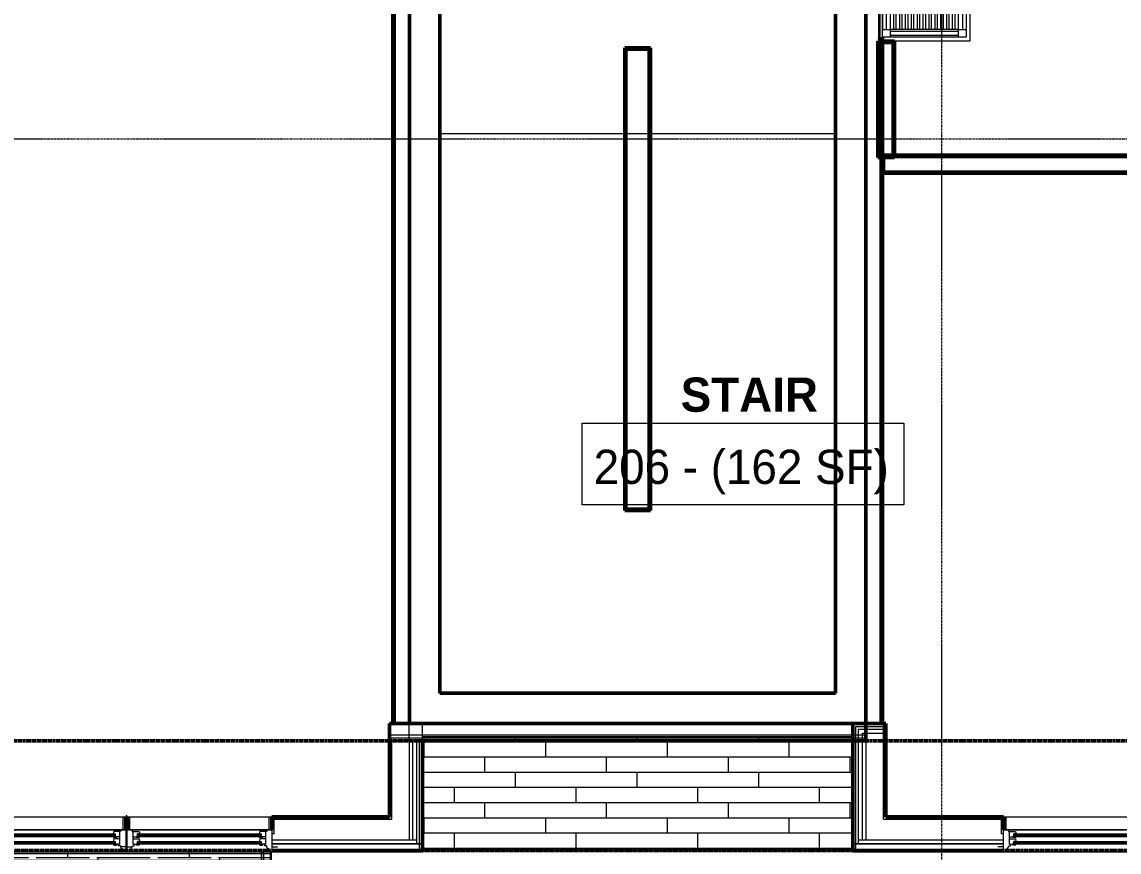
# Model space of a CAD drawing. Header units: inches. Extents: x -4235 to -464, y 9767 to 12359.
# Drawn here: x -2742.2 to -2453.8, y 9979.8 to 10198 of the extents above; entities that cross this region are included whole.
import ezdxf

# ---------------------------------------------------------------- set-up
doc = ezdxf.new("R2010")
doc.units = ezdxf.units.IN
doc.header["$MEASUREMENT"] = 0
doc.linetypes.add('Dash 1_16_', pattern=[0.125, 0.0625, -0.0625])
doc.linetypes.add('Grid Line 1_2_', pattern=[0.875, 0.5, -0.125, 0.125, -0.125])
for name, color, linetype, lineweight in [('0-1', 7, 'Continuous', 5), ('0-2', 10, 'Continuous', 9), ('A-AREA-IDEN', 2, 'Continuous', 9), ('A-CLNG-3', 13, 'Continuous', 9), ('A-CLNG-PATT-1', 253, 'Continuous', 13), ('A-FLOR-1', 254, 'Continuous', 9), ('A-FLOR-2', 10, 'Continuous', 9), ('A-FLOR-3', 192, 'Continuous', 9), ('A-FLOR-PATT-1', 9, 'Continuous', 9), ('A-GLAZ-1', 151, 'Continuous', 9), ('A-GLAZ-2', 151, 'Continuous', 20), ('A-WALL', 113, 'Continuous', 13), ('A-WALL-1', 7, 'Continuous', 50), ('A-WALL-2', 250, 'Continuous', 13), ('A-WALL-3', 10, 'Continuous', 9), ('A-WALL-4', 254, 'Continuous', 9), ('A-WALL-5', 113, 'Continuous', 9), ('A-WALL-6', 113, 'Continuous', 50), ('C-PROP-LINE-1', 91, 'Dash 1_16_', 50), ('I-WALL-1', 7, 'Continuous', 50), ('Q-CASE-1', 254, 'Continuous', 9), ('Q-CASE-2', 10, 'Continuous', 9), ('S-GRID-1', 1, 'Grid Line 1_2_', 9)]:
    doc.layers.add(name, color=color, linetype=linetype, lineweight=lineweight)
doc.styles.add('Century Gothic', font='ufonts.com_century-gothic.ttf', dxfattribs={"height": 9})
doc.styles.add('Century Gothic_B', font='GOTHICB.TTF', dxfattribs={"height": 9})

# ---------------------------------------------------------------- blocks, each defined once
blk = doc.blocks.new('Bath Vanity - Bath Vanity 72_-3150018-BACKGROUND - RCP - 2ND FLOOR')
at = {"layer": 'Q-CASE-1'}
for p, q in [((36.74, 4.12), (36.74, 1)), ((-35.26, 0), (-35.26, 1)), ((36.74, 0), (-35.26, 0))]:
    blk.add_line(p, q, dxfattribs=at)
at = {"layer": 'Q-CASE-2'}
for p, q in [((-35.26, 1), (-35.26, 24)), ((-35.26, 24), (36.74, 24)), ((36.74, 24), (36.74, 4.12)), ((-34.26, 21), (-34.26, 23)), ((-34.26, 23), (-32.26, 23)), ((-34.26, 21), (-34.26, 3)), ((-32.26, 21), (-34.26, 21)), ((-33.76, 21), (-33.76, 3)), ((-32.76, 21), (-32.76, 3)), ((-32.26, 23), (33.74, 23)), ((-32.26, 23), (-32.26, 21)), ((-32.26, 22), (33.74, 22)), ((33.74, 21), (-32.26, 21)), ((-32.26, 21), (-32.26, 3)), ((33.74, 21), (33.74, 23)), ((33.74, 23), (35.74, 23)), ((33.74, 21), (33.74, 3)), ((35.74, 21), (33.74, 21)), ((34.24, 21), (34.24, 3)), ((35.24, 21), (35.24, 3)), ((35.74, 23), (35.74, 21)), ((35.74, 21), (35.74, 3)), ((-32.26, 20), (33.74, 20)), ((33.74, 19.45), (-32.26, 19.45)), ((-32.26, 18.45), (33.74, 18.45)), ((33.74, 17.91), (-32.26, 17.91)), ((-32.26, 16.91), (33.74, 16.91)), ((33.74, 16.36), (-32.26, 16.36)), ((-32.26, 15.36), (33.74, 15.36)), ((33.74, 14.82), (-32.26, 14.82)), ((-32.26, 13.82), (33.74, 13.82)), ((33.74, 13.27), (-32.26, 13.27)), ((-32.26, 12.27), (33.74, 12.27)), ((33.74, 11.73), (-32.26, 11.73)), ((-32.26, 10.73), (33.74, 10.73)), ((33.74, 10.18), (-32.26, 10.18)), ((-32.26, 9.18), (33.74, 9.18)), ((33.74, 8.64), (-32.26, 8.64)), ((-32.26, 7.64), (33.74, 7.64)), ((33.74, 7.09), (-32.26, 7.09)), ((-32.26, 6.09), (33.74, 6.09)), ((-34.26, 1), (-34.26, 3)), ((-34.26, 3), (-32.26, 3)), ((33.74, 5.55), (-32.26, 5.55)), ((-32.26, 4.55), (33.74, 4.55)), ((33.74, 4), (-32.26, 4)), ((-32.26, 3), (33.74, 3)), ((-32.26, 3), (-32.26, 1)), ((33.74, 1), (33.74, 3)), ((33.74, 3), (35.74, 3)), ((35.74, 3), (35.74, 1)), ((-32.26, 1), (-34.26, 1)), ((-32.26, 2), (33.74, 2)), ((-32.26, 1), (33.74, 1)), ((35.74, 1), (33.74, 1)), ((36.74, 1), (36.74, 0))]:
    blk.add_line(p, q, dxfattribs=at)
blk = doc.blocks.new('CTR - 1st Phase - Unit Layouts_rvt-1-BACKGROUND - RCP - 2ND FLOOR')
at = {"layer": 'A-WALL-1'}
for p, q in [((-2517.2, 10162.38), (-2517.2, 10193)), ((-2517.2, 10193), (-2516.95, 10193)), ((-2516.95, 10193), (-2513.45, 10193)), ((-2513.45, 10193), (-2512.82, 10193)), ((-2512.82, 10193), (-2512.82, 10162.38)), ((-2516.95, 10162.38), (-2517.2, 10162.38)), ((-2513.45, 10162.38), (-2516.95, 10162.38)), ((-2515.95, 10162.38), (-2515.95, 10163)), ((-2515.95, 10163), (-2508.87, 10163)), ((-2515.95, 10158.88), (-2515.95, 10162.38)), ((-2512.82, 10162.38), (-2513.45, 10162.38)), ((-2508.87, 10163), (-2451.57, 10163)), ((-2515.95, 10158.25), (-2515.95, 10158.88)), ((-2508.87, 10158.25), (-2515.95, 10158.25)), ((-2441.12, 10158.25), (-2508.87, 10158.25))]:
    blk.add_line(p, q, dxfattribs=at)
at = {"layer": 'A-WALL-2'}
for p, q in [((-2516.95, 10193), (-2516.95, 10192.38)), ((-2516.95, 10193), (-2516.95, 10192.38)), ((-2516.95, 10192.38), (-2516.95, 10163)), ((-2516.95, 10192.38), (-2513.45, 10192.38)), ((-2513.45, 10192.38), (-2513.45, 10163)), ((-2516.95, 10163), (-2516.95, 10162.38)), ((-2516.95, 10163), (-2516.95, 10162.38)), ((-2513.45, 10163), (-2516.95, 10163)), ((-2515.32, 10158.88), (-2515.32, 10162.38)), ((-2515.32, 10162.38), (-2508.87, 10162.38)), ((-2508.87, 10162.38), (-2450.95, 10162.38)), ((-2515.32, 10158.88), (-2508.87, 10158.88)), ((-2508.87, 10158.88), (-2438.12, 10158.88))]:
    blk.add_line(p, q, dxfattribs=at)
at = {"layer": 'A-WALL-5'}
for p, q in [((-2515.95, 10194), (-2515.95, 10264)), ((-2492.95, 10265), (-2492.95, 10193)), ((-2515.95, 10193), (-2515.95, 10194)), ((-2512.82, 10193), (-2515.95, 10193)), ((-2492.95, 10193), (-2512.82, 10193))]:
    blk.add_line(p, q, dxfattribs=at)
at = {"layer": '0-2', "rotation": 269.9999999999602}
blk.add_blockref('Bath Vanity - Bath Vanity 72_-3150018-BACKGROUND - RCP - 2ND FLOOR', (-2516.95, 10229.74), dxfattribs=at)
blk = doc.blocks.new('CTR - 1st Phase - Common Walls_rvt-1-BACKGROUND - RCP - 2ND FLOOR')
at = {"layer": 'A-WALL-1'}
for p, q in [((-2644.7, 10013.59), (-2644.7, 10261.59)), ((-2640.32, 10261.59), (-2640.32, 10013.59)), ((-2520.32, 10013.63), (-2520.32, 10261.59)), ((-2515.95, 10194), (-2515.95, 10013.63)), ((-2640.32, 10013.59), (-2644.7, 10013.59)), ((-2515.95, 10013.63), (-2520.32, 10013.63))]:
    blk.add_line(p, q, dxfattribs=at)
at = {"layer": 'A-WALL-2'}
for p, q in [((-2644.07, 10261.59), (-2644.07, 10013.59)), ((-2640.57, 10261.59), (-2640.57, 10013.59)), ((-2520.07, 10013.63), (-2520.07, 10261.59)), ((-2516.57, 10013.63), (-2516.57, 10261.59))]:
    blk.add_line(p, q, dxfattribs=at)
at = {"layer": 'A-WALL-3'}
for p, q in [((-2640.32, 10261.59), (-2640.32, 10014.21)), ((-2520.32, 10014.21), (-2520.32, 10261.59)), ((-2640.42, 10013.59), (-2640.32, 10013.59)), ((-2640.32, 10014.21), (-2640.32, 10013.59)), ((-2520.32, 10013.63), (-2520.32, 10014.21))]:
    blk.add_line(p, q, dxfattribs=at)
at = {"layer": 'A-WALL-4'}
blk.add_line((-2520.32, 10013.63), (-2520.22, 10013.63), dxfattribs=at)
blk = doc.blocks.new('CTR - 1st Phase -Stairs _ Elevators_rvt-1-BACKGROUND - RCP - 2ND FLOOR')
at = {"layer": 'A-FLOR-1'}
for p, q in [((-2632.32, 10168.59), (-2632.32, 10253.59)), ((-2528.32, 10253.59), (-2528.32, 10168.59)), ((-2576.95, 10168.59), (-2583.7, 10168.59))]:
    blk.add_line(p, q, dxfattribs=at)
at = {"layer": 'A-FLOR-2'}
for p, q in [((-2583.7, 10168.59), (-2632.32, 10168.59)), ((-2528.32, 10168.59), (-2576.95, 10168.59))]:
    blk.add_line(p, q, dxfattribs=at)
at = {"layer": 'A-WALL-1'}
for p, q in [((-2640.32, 10021.59), (-2640.32, 10253.59)), ((-2632.32, 10253.59), (-2632.32, 10021.59)), ((-2528.32, 10021.59), (-2528.32, 10253.59)), ((-2520.32, 10253.59), (-2520.32, 10021.59)), ((-2640.32, 10013.59), (-2640.32, 10021.59)), ((-2632.32, 10021.59), (-2528.32, 10021.59)), ((-2520.32, 10021.59), (-2520.32, 10013.59)), ((-2520.32, 10013.59), (-2640.32, 10013.59))]:
    blk.add_line(p, q, dxfattribs=at)
at = {"layer": 'A-WALL-2'}
for p, q in [((-2583.07, 10190.59), (-2577.57, 10190.59)), ((-2583.07, 10070.21), (-2583.07, 10190.59)), ((-2577.57, 10070.21), (-2577.57, 10190.59)), ((-2577.57, 10070.21), (-2583.07, 10070.21))]:
    blk.add_line(p, q, dxfattribs=at)
at = {"layer": 'I-WALL-1'}
for p, q in [((-2583.7, 10069.59), (-2583.7, 10191.21)), ((-2583.7, 10191.21), (-2583.07, 10191.21)), ((-2583.07, 10191.21), (-2577.57, 10191.21)), ((-2577.57, 10191.21), (-2576.95, 10191.21)), ((-2576.95, 10191.21), (-2576.95, 10069.59)), ((-2583.07, 10069.59), (-2583.7, 10069.59)), ((-2577.57, 10069.59), (-2583.07, 10069.59)), ((-2576.95, 10069.59), (-2577.57, 10069.59))]:
    blk.add_line(p, q, dxfattribs=at)
blk = doc.blocks.new('Basic Wall _ EXT - FIBER CEMENT - LARGE - ___-2505169-BACKGROUND - RCP - 2ND FLOOR')
at = {"layer": 'A-WALL-5'}
for p, q in [((-2714.91, 9981.94), (-2714.54, 9981.94)), ((-2714.54, 9981.94), (-2714.91, 9981.94)), ((-2714.54, 9981.91), (-2714.9, 9981.91)), ((-2714.54, 9981.91), (-2714.9, 9981.91)), ((-2676.51, 9981.94), (-2637.67, 9981.94)), ((-2637.67, 9981.94), (-2676.51, 9981.94)), ((-2637.67, 9981.91), (-2676.51, 9981.91)), ((-2637.67, 9981.91), (-2676.51, 9981.91)), ((-2637.67, 9981.94), (-2636.92, 9981.94)), ((-2636.92, 9981.94), (-2637.67, 9981.94)), ((-2636.92, 9981.91), (-2637.66, 9981.91)), ((-2636.92, 9981.91), (-2637.66, 9981.91)), ((-2636.92, 9980.19), (-2636.92, 9981.94)), ((-2636.92, 9981.91), (-2636.92, 9980.19)), ((-2523.72, 9981.94), (-2523.72, 9980.19)), ((-2523.72, 9981.94), (-2522.97, 9981.94)), ((-2522.97, 9981.94), (-2523.72, 9981.94)), ((-2523.72, 9980.19), (-2523.72, 9981.91)), ((-2522.99, 9981.91), (-2523.72, 9981.91)), ((-2522.99, 9981.91), (-2523.72, 9981.91)), ((-2522.97, 9981.94), (-2484.14, 9981.94)), ((-2484.14, 9981.94), (-2522.97, 9981.94)), ((-2484.14, 9981.91), (-2522.97, 9981.91)), ((-2484.14, 9981.91), (-2522.97, 9981.91)), ((-2714.54, 9979.9), (-2714.91, 9979.9)), ((-2714.54, 9979.9), (-2714.91, 9979.9)), ((-2714.91, 9979.87), (-2714.54, 9979.87)), ((-2714.54, 9979.87), (-2714.91, 9979.87)), ((-2636.92, 9979.9), (-2676.51, 9979.9)), ((-2636.92, 9979.9), (-2676.51, 9979.9)), ((-2676.51, 9979.87), (-2636.92, 9979.87)), ((-2636.92, 9979.87), (-2676.51, 9979.87)), ((-2636.92, 9979.9), (-2636.92, 9980.19)), ((-2636.92, 9980.19), (-2636.92, 9979.9)), ((-2636.92, 9979.87), (-2636.92, 9979.9)), ((-2523.72, 9980.19), (-2523.72, 9979.9)), ((-2523.72, 9979.9), (-2523.72, 9980.19)), ((-2523.72, 9979.9), (-2523.72, 9979.87)), ((-2484.14, 9979.9), (-2523.72, 9979.9)), ((-2484.14, 9979.9), (-2523.72, 9979.9)), ((-2523.72, 9979.87), (-2484.14, 9979.87)), ((-2484.14, 9979.87), (-2523.72, 9979.87))]:
    blk.add_line(p, q, dxfattribs=at)
blk = doc.blocks.new('Window-Double_Hung-Andersen-400_Series-Tilt_Wash - DOUBLE HUNG - REVERSE COTTAGE - 2ND FLOOR-2888952-BACKGROUND - RCP - 2ND FLOOR')
at = {"layer": 'A-GLAZ-1'}
for p, q in [((-19.01, 3.94), (-19.01, 2.44)), ((-18.95, 3.94), (-19.01, 3.94)), ((-18.95, 4.44), (18.95, 4.44)), ((-18.95, 1.06), (-18.95, 4.44)), ((-18.32, 1.06), (-18.32, 4.44)), ((18.32, 1.06), (18.32, 4.44)), ((18.95, 4.44), (18.95, 1.06)), ((19.01, 3.94), (18.95, 3.94)), ((19.01, 2.44), (19.01, 3.94)), ((-18.95, 2.44), (-19.01, 2.44)), ((18.95, 1.06), (-18.95, 1.06)), ((19.01, 2.44), (18.95, 2.44)), ((-16.29, -0.19), (-15.7, -0.19)), ((-16.29, -0.56), (-15.7, -0.56)), ((-16.29, -2.13), (-15.7, -2.13)), ((-16.29, -2.5), (-15.7, -2.5)), ((-15.82, -0.56), (-15.82, -0.19)), ((-15.82, -2.5), (-15.82, -2.13)), ((-15.7, -0.06), (15.7, -0.06)), ((-15.7, -0.19), (15.7, -0.19)), ((-15.7, -0.56), (15.7, -0.56)), ((-15.7, -0.69), (15.7, -0.69)), ((-15.7, -2), (15.7, -2)), ((-15.7, -2.13), (15.7, -2.13)), ((-15.7, -2.5), (15.7, -2.5)), ((-15.7, -2.63), (15.7, -2.63)), ((16.29, -0.19), (15.7, -0.19)), ((16.29, -0.56), (15.7, -0.56)), ((16.29, -2.13), (15.7, -2.13)), ((16.29, -2.5), (15.7, -2.5)), ((15.82, -0.56), (15.82, -0.19)), ((15.82, -2.5), (15.82, -2.13))]:
    blk.add_line(p, q, dxfattribs=at)
at = {"layer": 'A-GLAZ-2'}
for p, q in [((-19.01, 1.06), (19.01, 1.06)), ((-19.01, -4.81), (-19.01, 1.06)), ((-17.67, 0.78), (-18, 1.06)), ((-17.67, 0.78), (-17.67, 0.56)), ((-17.67, 0.56), (-15.86, 0.56)), ((-17.42, -2.75), (-17.42, 0.56)), ((-15.86, 0.56), (-15.7, -0.06)), ((15.86, 0.56), (15.7, -0.06)), ((17.67, 0.56), (15.86, 0.56)), ((17.42, -2.75), (17.42, 0.56)), ((17.67, 0.78), (18, 1.06)), ((17.67, 0.78), (17.67, 0.56)), ((19.01, 1.06), (19.01, -4.81)), ((-17.42, -0.81), (-16.57, -0.81)), ((-17.42, -1.37), (-15.86, -1.37)), ((-17.42, -2.75), (-16.57, -2.75)), ((-17.14, -3.19), (-17.14, -2.75)), ((-16.57, -0.69), (-16.57, -1.03)), ((-15.7, -0.69), (-16.57, -0.69)), ((-15.86, -1.03), (-16.57, -1.03)), ((-16.57, -2.63), (-16.57, -2.97)), ((-15.7, -2.63), (-16.57, -2.63)), ((-16.29, -0.69), (-16.29, -0.06)), ((-15.7, -0.06), (-16.29, -0.06)), ((-16.29, -2.63), (-16.29, -2)), ((-15.7, -2), (-16.29, -2)), ((-15.86, -1.03), (-15.7, -0.69)), ((-15.86, -1.37), (-15.7, -2)), ((-15.86, -2.97), (-15.7, -2.63)), ((15.7, -0.06), (16.29, -0.06)), ((15.86, -1.03), (15.7, -0.69)), ((15.7, -0.69), (16.57, -0.69)), ((15.86, -1.37), (15.7, -2)), ((15.7, -2), (16.29, -2)), ((15.86, -2.97), (15.7, -2.63)), ((15.7, -2.63), (16.57, -2.63)), ((15.86, -1.03), (16.57, -1.03)), ((17.42, -1.37), (15.86, -1.37)), ((16.29, -0.69), (16.29, -0.06)), ((16.29, -2.63), (16.29, -2)), ((16.57, -0.69), (16.57, -1.03)), ((17.42, -0.81), (16.57, -0.81)), ((16.57, -2.63), (16.57, -2.97)), ((17.42, -2.75), (16.57, -2.75)), ((17.14, -3.19), (17.14, -2.75)), ((-19.01, -3.44), (-20.51, -3.44)), ((19.01, -4.81), (-19.01, -4.81)), ((-18.2, -4), (-17.92, -4)), ((-18.2, -4.81), (-18.2, -4)), ((-17.92, -4), (-17.61, -3.19)), ((-17.61, -3.19), (-17.14, -3.19)), ((-15.86, -2.97), (-16.57, -2.97)), ((15.86, -2.97), (16.57, -2.97)), ((17.61, -3.19), (17.14, -3.19)), ((17.92, -4), (17.61, -3.19)), ((18.2, -4), (17.92, -4)), ((18.2, -4.81), (18.2, -4)), ((19.01, -3.44), (20.51, -3.44))]:
    blk.add_line(p, q, dxfattribs=at)
blk = doc.blocks.new('Walls 146 - Walls 3-2573589-BACKGROUND - RCP - 2ND FLOOR')
at = {"layer": 'A-WALL-5'}
for p, q in [((-2790.01, 9979.83), (-2790.01, 9977.3)), ((-2790.01, 9979.34), (-2790.01, 9979.83)), ((-2790.01, 9979.83), (-2752.94, 9979.83)), ((-2790.01, 9979.83), (-2790.01, 9977.3)), ((-2790.01, 9914.94), (-2790.01, 9979.83)), ((-2790.01, 9979.34), (-2790.01, 9979.83)), ((-2790.01, 9979.83), (-2787.48, 9979.83)), ((-2789.93, 9979.83), (-2790.01, 9979.83)), ((-2790.01, 9979.83), (-2790, 9979.83)), ((-2790.01, 9977.57), (-2790.01, 9979.34)), ((-2790.01, 9979.34), (-2790.01, 9977.57)), ((-2790.01, 9977.38), (-2790.01, 9979.34)), ((-2790.01, 9977.38), (-2790.01, 9979.34)), ((-2790.01, 9977.3), (-2790.01, 9977.57)), ((-2790.01, 9977.57), (-2790.01, 9977.3)), ((-2787.48, 9977.57), (-2790.01, 9977.57)), ((-2789.74, 9977.57), (-2790.01, 9977.57)), ((-2790, 9979.83), (-2789.97, 9979.83)), ((-2787.48, 9979.34), (-2789.99, 9979.34)), ((-2787.48, 9979.34), (-2789.99, 9979.34)), ((-2789.97, 9979.83), (-2789.93, 9979.83)), ((-2787.97, 9979.83), (-2789.93, 9979.83)), ((-2789.87, 9979.83), (-2789.93, 9979.83)), ((-2789.93, 9979.83), (-2789.87, 9979.83)), ((-2787.97, 9979.83), (-2789.93, 9979.83)), ((-2789.81, 9979.83), (-2789.87, 9979.83)), ((-2789.87, 9979.83), (-2789.81, 9979.83)), ((-2789.74, 9979.83), (-2789.81, 9979.83)), ((-2789.81, 9979.83), (-2789.74, 9979.83)), ((-2789.74, 9977.3), (-2789.74, 9979.83)), ((-2789.74, 9979.34), (-2789.74, 9979.83)), ((-2787.97, 9979.83), (-2789.74, 9979.83)), ((-2789.74, 9979.83), (-2787.97, 9979.83)), ((-2789.74, 9977.57), (-2789.74, 9979.34)), ((-2787.97, 9977.57), (-2789.74, 9977.57)), ((-2789.74, 9977.3), (-2789.74, 9977.57)), ((-2787.48, 9979.83), (-2787.97, 9979.83)), ((-2787.97, 9977.3), (-2787.97, 9979.83)), ((-2787.97, 9977.3), (-2787.97, 9979.83)), ((-2787.48, 9979.83), (-2787.97, 9979.83)), ((-2787.48, 9977.57), (-2787.97, 9977.57)), ((-2752.94, 9979.83), (-2787.48, 9979.83)), ((-2787.48, 9979.83), (-2787.48, 9917.47)), ((-2787.48, 9979.34), (-2787.48, 9979.83)), ((-2679.22, 9979.34), (-2787.48, 9979.34)), ((-2679.22, 9979.34), (-2787.48, 9979.34)), ((-2787.48, 9977.5), (-2787.48, 9979.34)), ((-2679.22, 9977.57), (-2787.48, 9977.57)), ((-2772.48, 9977.57), (-2787.48, 9977.57)), ((-2787.48, 9977.43), (-2787.48, 9977.5)), ((-2787.48, 9977.38), (-2787.48, 9977.43)), ((-2756.48, 9977.57), (-2770.48, 9977.57)), ((-2740.48, 9977.57), (-2754.48, 9977.57)), ((-2724.48, 9977.57), (-2738.48, 9977.57)), ((-2708.48, 9977.57), (-2722.48, 9977.57)), ((-2714.54, 9979.83), (-2714.91, 9979.83)), ((-2714.91, 9979.83), (-2714.54, 9979.83)), ((-2692.48, 9977.57), (-2706.48, 9977.57)), ((-2679.22, 9977.57), (-2690.48, 9977.57)), ((-2679.22, 9979.34), (-2679.22, 9979.81)), ((-2679.22, 9979.81), (-2679.22, 9917.47)), ((-2676.71, 9979.34), (-2679.22, 9979.34)), ((-2676.71, 9979.34), (-2679.22, 9979.34)), ((-2679.22, 9977.57), (-2679.22, 9979.34)), ((-2676.69, 9977.57), (-2679.22, 9977.57)), ((-2678.73, 9977.57), (-2679.22, 9977.57)), ((-2679.22, 9977.5), (-2679.22, 9977.57)), ((-2679.22, 9977.43), (-2679.22, 9977.5)), ((-2679.22, 9977.38), (-2679.22, 9977.43)), ((-2678.73, 9979.81), (-2678.73, 9977.3)), ((-2678.73, 9979.81), (-2678.73, 9977.3)), ((-2676.96, 9977.57), (-2678.73, 9977.57)), ((-2676.96, 9979.81), (-2676.96, 9977.3)), ((-2676.96, 9979.81), (-2676.96, 9979.34)), ((-2676.96, 9979.34), (-2676.96, 9977.57)), ((-2676.69, 9977.57), (-2676.96, 9977.57)), ((-2676.96, 9977.57), (-2676.96, 9977.3)), ((-2676.69, 9979.81), (-2676.69, 9979.34)), ((-2676.69, 9977.3), (-2676.69, 9979.81)), ((-2676.69, 9977.3), (-2676.69, 9979.81)), ((-2676.69, 9914.94), (-2676.69, 9979.81)), ((-2676.69, 9979.81), (-2676.69, 9979.34)), ((-2676.69, 9979.34), (-2676.69, 9977.38)), ((-2676.69, 9977.57), (-2676.69, 9979.34)), ((-2676.69, 9979.34), (-2676.69, 9977.57)), ((-2676.69, 9979.34), (-2676.69, 9977.38)), ((-2676.69, 9977.3), (-2676.69, 9977.57)), ((-2676.69, 9977.57), (-2676.69, 9977.3)), ((-2790.01, 9977.3), (-2787.48, 9977.3)), ((-2676.69, 9977.3), (-2790.01, 9977.3)), ((-2790.01, 9977.3), (-2790.01, 9914.94)), ((-2790.01, 9914.94), (-2790.01, 9977.3)), ((-2789.81, 9977.3), (-2789.87, 9977.3)), ((-2787.97, 9977.3), (-2789.81, 9977.3)), ((-2789.74, 9915.21), (-2789.74, 9977.3)), ((-2789.74, 9915.21), (-2789.74, 9977.3)), ((-2787.48, 9977.3), (-2787.97, 9977.3)), ((-2787.97, 9916.98), (-2787.97, 9977.3)), ((-2787.97, 9916.98), (-2787.97, 9977.3)), ((-2787.48, 9977.3), (-2679.22, 9977.3)), ((-2772.48, 9977.3), (-2787.48, 9977.3)), ((-2787.48, 9917.47), (-2787.48, 9977.3)), ((-2756.48, 9977.3), (-2770.48, 9977.3)), ((-2740.48, 9977.3), (-2754.48, 9977.3)), ((-2724.48, 9977.3), (-2738.48, 9977.3)), ((-2708.48, 9977.3), (-2722.48, 9977.3)), ((-2692.48, 9977.3), (-2706.48, 9977.3)), ((-2679.22, 9977.3), (-2690.48, 9977.3)), ((-2679.22, 9977.3), (-2676.69, 9977.3)), ((-2678.73, 9977.3), (-2679.22, 9977.3)), ((-2679.22, 9917.47), (-2679.22, 9977.3)), ((-2676.89, 9977.3), (-2678.73, 9977.3)), ((-2678.73, 9977.3), (-2678.73, 9916.98)), ((-2678.73, 9977.3), (-2678.73, 9916.98)), ((-2676.96, 9977.3), (-2676.96, 9915.21)), ((-2676.96, 9977.3), (-2676.96, 9915.21)), ((-2676.83, 9977.3), (-2676.89, 9977.3)), ((-2676.69, 9914.94), (-2676.69, 9977.3)), ((-2676.69, 9977.3), (-2676.69, 9914.94)), ((-2787.97, 9916.98), (-2789.74, 9915.21)), ((-2789.74, 9915.21), (-2787.97, 9916.98)), ((-2678.73, 9916.98), (-2787.97, 9916.98)), ((-2678.73, 9916.98), (-2787.97, 9916.98)), ((-2787.48, 9917.47), (-2785.47, 9917.47)), ((-2679.22, 9917.47), (-2787.48, 9917.47)), ((-2785.46, 9917.47), (-2784.72, 9917.47)), ((-2784.72, 9917.47), (-2772.48, 9917.47)), ((-2772.48, 9917.47), (-2772.29, 9917.47)), ((-2772.29, 9917.47), (-2770.67, 9917.47)), ((-2770.67, 9917.47), (-2770.48, 9917.47)), ((-2770.48, 9917.47), (-2756.48, 9917.47)), ((-2756.48, 9917.47), (-2756.29, 9917.47)), ((-2756.29, 9917.47), (-2754.67, 9917.47)), ((-2754.67, 9917.47), (-2754.48, 9917.47)), ((-2754.48, 9917.47), (-2740.48, 9917.47)), ((-2740.48, 9917.47), (-2740.29, 9917.47)), ((-2740.29, 9917.47), (-2738.67, 9917.47)), ((-2738.67, 9917.47), (-2738.48, 9917.47)), ((-2738.48, 9917.47), (-2724.48, 9917.47)), ((-2724.48, 9917.47), (-2724.29, 9917.47)), ((-2724.29, 9917.47), (-2722.67, 9917.47)), ((-2722.67, 9917.47), (-2722.48, 9917.47)), ((-2722.48, 9917.47), (-2708.48, 9917.47)), ((-2708.48, 9917.47), (-2708.29, 9917.47)), ((-2708.29, 9917.47), (-2706.67, 9917.47)), ((-2706.67, 9917.47), (-2706.48, 9917.47)), ((-2706.48, 9917.47), (-2692.48, 9917.47)), ((-2692.48, 9917.47), (-2692.29, 9917.47)), ((-2692.29, 9917.47), (-2690.67, 9917.47)), ((-2690.67, 9917.47), (-2690.48, 9917.47)), ((-2690.48, 9917.47), (-2681.97, 9917.47)), ((-2681.97, 9917.47), (-2681.23, 9917.47)), ((-2681.22, 9917.47), (-2679.22, 9917.47)), ((-2676.96, 9915.21), (-2678.73, 9916.98)), ((-2678.73, 9916.98), (-2676.96, 9915.21)), ((-2790.01, 9914.94), (-2676.69, 9914.94)), ((-2790.01, 9914.94), (-2676.69, 9914.94)), ((-2676.69, 9914.94), (-2790.01, 9914.94)), ((-2676.96, 9915.21), (-2789.74, 9915.21)), ((-2676.96, 9915.21), (-2789.74, 9915.21))]:
    blk.add_line(p, q, dxfattribs=at)
for points, knots in [([(-2789.74, 9915.21), (-2789.76, 9915.19), (-2789.8, 9915.15), (-2789.84, 9915.11), (-2789.87, 9915.08), (-2789.89, 9915.06), (-2789.91, 9915.04), (-2789.93, 9915.02), (-2789.94, 9915.01), (-2789.96, 9914.99), (-2789.98, 9914.98), (-2789.99, 9914.96), (-2790.01, 9914.94), (-2790.01, 9914.94), (-2790.01, 9914.94)], [-1, -1, -1, -1, -0.833333, -0.75, -0.666667, -0.625, -0.583333, -0.5, -0.458333, -0.416667, -0.333333, -0.25, -0.166667, 0, 0, 0, 0]), ([(-2790.01, 9914.94), (-2790.01, 9914.94), (-2790.01, 9914.94), (-2789.99, 9914.96), (-2789.98, 9914.98), (-2789.96, 9914.99), (-2789.94, 9915.01), (-2789.93, 9915.02), (-2789.91, 9915.04), (-2789.89, 9915.06), (-2789.87, 9915.08), (-2789.84, 9915.11), (-2789.8, 9915.15), (-2789.76, 9915.19), (-2789.74, 9915.21)], [-1, -1, -1, -1, -0.833333, -0.75, -0.666667, -0.583333, -0.541667, -0.5, -0.416667, -0.375, -0.333333, -0.25, -0.166667, 0, 0, 0, 0]), ([(-2676.69, 9914.94), (-2676.69, 9914.94), (-2676.69, 9914.94), (-2676.71, 9914.96), (-2676.72, 9914.98), (-2676.74, 9914.99), (-2676.75, 9915.01), (-2676.77, 9915.02), (-2676.79, 9915.05), (-2676.82, 9915.07), (-2676.84, 9915.09), (-2676.86, 9915.11), (-2676.9, 9915.15), (-2676.93, 9915.19), (-2676.96, 9915.21)], [0, 0, 0, 0, 0.166667, 0.25, 0.333333, 0.416667, 0.458333, 0.5, 0.583333, 0.666667, 0.708333, 0.75, 0.833333, 1, 1, 1, 1]), ([(-2676.96, 9915.21), (-2676.93, 9915.19), (-2676.9, 9915.15), (-2676.85, 9915.11), (-2676.83, 9915.08), (-2676.81, 9915.06), (-2676.79, 9915.04), (-2676.77, 9915.02), (-2676.75, 9915.01), (-2676.74, 9914.99), (-2676.72, 9914.98), (-2676.71, 9914.96), (-2676.69, 9914.94), (-2676.69, 9914.94), (-2676.69, 9914.94)], [0, 0, 0, 0, 0.166667, 0.25, 0.333333, 0.375, 0.416667, 0.5, 0.541667, 0.583333, 0.666667, 0.75, 0.833333, 1, 1, 1, 1])]:
    blk.add_open_spline(points, degree=3, knots=knots, dxfattribs=at)
blk = doc.blocks.new('Family - ___-2835860-BACKGROUND - RCP - 2ND FLOOR')
at = {"layer": 'C-PROP-LINE-1'}
for p, q in [((-2636.92, 10009.09), (-2636.92, 9980.19)), ((-2523.72, 10009.09), (-2636.92, 10009.09)), ((-2523.72, 9980.19), (-2523.72, 10009.09)), ((-2636.92, 9980.19), (-3860.72, 9980.19)), ((-2067.92, 9980.19), (-2523.72, 9980.19))]:
    blk.add_line(p, q, dxfattribs=at)
blk = doc.blocks.new('Family - ___-2835903-BACKGROUND - RCP - 2ND FLOOR')
at = {"layer": 'C-PROP-LINE-1'}
blk.add_line((-2096.82, 10009.09), (-3831.82, 10009.09), dxfattribs=at)
blk = doc.blocks.new('Family - ___-2835932-BACKGROUND - RCP - 2ND FLOOR')
at = {"layer": 'C-PROP-LINE-1'}
blk.add_line((-2067.92, 9980.19), (-3860.72, 9980.19), dxfattribs=at)

msp = doc.modelspace()

# ---------------------------------------------------------------- hatches: boundary and pattern name
at = {"layer": 'A-CLNG-PATT-1'}
h = msp.add_hatch(dxfattribs=at)
h.set_pattern_fill('FP_8', color=256, style=0, pattern_type=2)
h.set_pattern_definition([(0, (18195.43, 165720.841), (0, -4), []), (270, (18195.43, 165720.841), (-8, -8), [4, -28]), (270, (18211.43, 165716.841), (-8, -8), [4, -28])])
h.paths.add_polyline_path([(-2523.72, 9980.44), (-2523.72, 10010.19), (-2636.92, 10010.19), (-2636.92, 9980.44), (-2575.3, 9980.44)], flags=0)
at = {"layer": 'A-FLOR-PATT-1'}
h = msp.add_hatch(dxfattribs=at)
h.set_pattern_fill('FP_17', color=256, style=0, pattern_type=2)
h.set_pattern_definition([(0, (-2682.253, 9858.389), (0, -4), []), (270, (-2682.253, 9858.389), (-8, -8), [4, -28]), (270, (-2666.253, 9854.389), (-8, -8), [4, -28])])
h.paths.add_polyline_path([(-2729.47, 9914.94), (-2676.69, 9914.98), (-2676.72, 9979.81), (-2790.01, 9979.83), (-2789.97, 9914.94), (-2743.48, 9914.94)], flags=0)
h.paths.add_polyline_path([(-2789.74, 9915.14), (-2789.74, 9915.14), (-2787.97, 9915.14)], flags=0)
h.paths.add_polyline_path([(-2772.37, 9917.47), (-2772.48, 9917.47), (-2772.48, 9979.27), (-2770.48, 9979.27), (-2770.48, 9917.47), (-2772.29, 9917.47)], flags=0)
h.paths.add_polyline_path([(-2706.86, 9917.47), (-2708.48, 9917.47), (-2708.48, 9979.27), (-2706.48, 9979.27), (-2706.48, 9917.47), (-2706.72, 9917.47)], flags=0)
h.paths.add_polyline_path([(-2756.37, 9917.47), (-2756.48, 9917.47), (-2756.48, 9979.27), (-2754.48, 9979.27), (-2754.48, 9917.47), (-2756.29, 9917.47)], flags=0)
h.paths.add_polyline_path([(-2740.37, 9917.47), (-2740.48, 9917.47), (-2740.48, 9979.27), (-2738.48, 9979.27), (-2738.48, 9917.47), (-2740.29, 9917.47)], flags=0)
h.paths.add_polyline_path([(-2724.37, 9917.47), (-2724.48, 9917.47), (-2724.48, 9979.27), (-2722.48, 9979.27), (-2722.48, 9917.47), (-2724.29, 9917.47)], flags=0)
h.paths.add_polyline_path([(-2690.86, 9917.47), (-2692.48, 9917.47), (-2692.48, 9979.27), (-2690.48, 9979.27), (-2690.48, 9917.47), (-2690.72, 9917.47)], flags=0)

# ---------------------------------------------------------------- linework, layer by layer
at = {"layer": 'A-AREA-IDEN', "flags": 128}
msp.add_lwpolyline([(-2594.88, 10092.58), (-2510.38, 10092.58), (-2510.38, 10071.09), (-2594.88, 10071.09)], close=True, dxfattribs=at)
at = {"layer": 'A-CLNG-3'}
for p, q in [((-2636.92, 10009.09), (-2636.92, 10010.19)), ((-2636.92, 10010.19), (-2523.72, 10010.19))]:
    msp.add_line(p, q, dxfattribs=at)
at = {"layer": 'A-FLOR-3'}
for p, q in [((-2640.32, 10261.59), (-2640.32, 10014.21)), ((-2520.32, 10014.21), (-2520.32, 10261.59)), ((-2640.32, 10014.21), (-2640.42, 10014.21)), ((-2640.42, 10014.21), (-2640.42, 10013.59)), ((-2520.22, 10014.21), (-2520.32, 10014.21)), ((-2520.22, 10013.63), (-2520.22, 10014.21)), ((-2520.22, 9982.94), (-2520.22, 10013.59)), ((-2640.42, 10009.35), (-2640.42, 9982.94)), ((-2714.91, 9979.83), (-2714.54, 9979.83)), ((-2676.69, 9979.81), (-2676.69, 9977.38))]:
    msp.add_line(p, q, dxfattribs=at)
at = {"layer": 'A-WALL'}
for p, q in [((-2522.97, 10012.84), (-2515.72, 10012.84)), ((-2522.97, 9980.44), (-2522.97, 10012.84)), ((-2522.22, 10012.09), (-2515.72, 10012.09)), ((-2522.22, 9981.94), (-2522.22, 10012.09)), ((-2515.72, 9988.44), (-2515.72, 10013.59)), ((-2645.55, 10010.59), (-2520.32, 10010.59)), ((-2645.55, 10009.84), (-2520.32, 10009.84)), ((-2521.22, 10011.09), (-2515.72, 10011.09)), ((-2521.22, 9982.94), (-2521.22, 10011.09)), ((-2645.55, 10009.09), (-2637.67, 10009.09)), ((-2644.92, 9988.44), (-2644.92, 10009.09)), ((-2639.42, 9982.94), (-2639.42, 10009.09)), ((-2638.42, 9981.94), (-2638.42, 10009.09)), ((-2637.67, 9980.44), (-2637.67, 10009.09)), ((-2644.92, 9989.06), (-2645.55, 9989.06)), ((-2515.1, 9989.06), (-2515.72, 9989.06)), ((-2675.89, 9984.63), (-2675.89, 9988.44)), ((-2675.89, 9988.44), (-2644.92, 9988.44)), ((-2515.72, 9988.44), (-2484.76, 9988.44)), ((-2484.76, 9988.44), (-2484.76, 9984.63)), ((-2714.54, 9984.63), (-2714.91, 9984.63)), ((-2675.89, 9984.63), (-2676.51, 9984.63)), ((-2484.14, 9984.63), (-2484.76, 9984.63)), ((-2714.54, 9982.94), (-2714.91, 9982.94)), ((-2714.54, 9981.94), (-2714.91, 9981.94)), ((-2714.54, 9980.44), (-2714.91, 9980.44)), ((-2638.42, 9982.94), (-2676.51, 9982.94)), ((-2676.51, 9981.94), (-2637.67, 9981.94)), ((-2676.51, 9980.44), (-2636.92, 9980.44)), ((-2523.72, 9980.44), (-2484.14, 9980.44)), ((-2522.97, 9981.94), (-2484.14, 9981.94)), ((-2484.14, 9982.94), (-2522.22, 9982.94))]:
    msp.add_line(p, q, dxfattribs=at)
at = {"layer": 'A-WALL-5'}
for p, q in [((-2640.42, 10013.59), (-2645.55, 10013.59)), ((-2640.42, 10009.39), (-2640.42, 10013.59)), ((-2636.92, 10013.59), (-2523.72, 10013.59)), ((-2636.92, 10010.19), (-2636.92, 10013.59)), ((-2636.92, 10010.59), (-2523.72, 10010.59)), ((-2714.97, 9989.06), (-2714.47, 9989.06)), ((-2676.51, 9989.06), (-2676.57, 9989.06)), ((-2484.14, 9989.06), (-2484.07, 9989.06)), ((-2636.92, 9980.44), (-2523.72, 9980.44)), ((-2636.92, 9980.19), (-2523.72, 9980.19))]:
    msp.add_line(p, q, dxfattribs=at)
at = {"layer": 'A-WALL-6'}
for p, q in [((-2645.55, 9989.06), (-2645.55, 10013.59)), ((-2645.55, 10013.59), (-2520.32, 10013.59)), ((-2523.72, 9980.19), (-2523.72, 10013.59)), ((-2523.72, 10013.59), (-2515.1, 10013.59)), ((-2520.32, 10013.59), (-2520.32, 10009.09)), ((-2515.1, 10013.59), (-2515.1, 9989.06)), ((-2636.92, 10009.09), (-2636.92, 9980.19)), ((-2520.32, 10009.09), (-2636.92, 10009.09)), ((-2714.91, 9985.69), (-2714.91, 9989.06)), ((-2714.91, 9989.06), (-2714.54, 9989.06)), ((-2714.54, 9989.06), (-2714.54, 9985.69)), ((-2676.51, 9985.69), (-2676.51, 9989.06)), ((-2676.51, 9989.06), (-2645.55, 9989.06)), ((-2515.1, 9989.06), (-2484.14, 9989.06)), ((-2484.14, 9989.06), (-2484.14, 9985.69)), ((-2714.54, 9980.19), (-2714.91, 9980.19)), ((-2636.92, 9980.19), (-2676.51, 9980.19)), ((-2484.14, 9980.19), (-2523.72, 9980.19))]:
    msp.add_line(p, q, dxfattribs=at)
at = {"layer": 'S-GRID-1'}
for p, q in [((-2500.32, 9836.18), (-2500.32, 12309.48)), ((-464.45, 10167.19), (-4185.7, 10167.19))]:
    msp.add_line(p, q, dxfattribs=at)

# ---------------------------------------------------------------- block references
at = {"layer": '0-1'}
for name in ['CTR - 1st Phase - Unit Layouts_rvt-1-BACKGROUND - RCP - 2ND FLOOR', 'CTR - 1st Phase - Common Walls_rvt-1-BACKGROUND - RCP - 2ND FLOOR', 'CTR - 1st Phase -Stairs _ Elevators_rvt-1-BACKGROUND - RCP - 2ND FLOOR']:
    msp.add_blockref(name, (0, 0), dxfattribs=at)
at = {"layer": 'A-GLAZ-1'}
for p in [(-2733.92, 9984.63), (-2695.52, 9984.63), (-2465.12, 9984.63)]:
    msp.add_blockref('Window-Double_Hung-Andersen-400_Series-Tilt_Wash - DOUBLE HUNG - REVERSE COTTAGE - 2ND FLOOR-2888952-BACKGROUND - RCP - 2ND FLOOR', p, dxfattribs=at)
at = {"layer": 'A-WALL-5'}
for name in ['Basic Wall _ EXT - FIBER CEMENT - LARGE - ___-2505169-BACKGROUND - RCP - 2ND FLOOR', 'Walls 146 - Walls 3-2573589-BACKGROUND - RCP - 2ND FLOOR']:
    msp.add_blockref(name, (0, 0), dxfattribs=at)
at = {"layer": 'C-PROP-LINE-1'}
for name in ['Family - ___-2835860-BACKGROUND - RCP - 2ND FLOOR', 'Family - ___-2835932-BACKGROUND - RCP - 2ND FLOOR', 'Family - ___-2835903-BACKGROUND - RCP - 2ND FLOOR']:
    msp.add_blockref(name, (0, 0), dxfattribs=at)

# ---------------------------------------------------------------- texts
at = {"layer": 'A-AREA-IDEN', "char_height": 9, "attachment_point": 1}
for s, insert, width, style in [('STAIR', (-2569.01, 10104.55), 39.39, 'Century Gothic_B'), ('206 - (162 SF)', (-2591.88, 10085.58), 94.839, 'Century Gothic')]:
    msp.add_mtext(s, dxfattribs=dict(at, insert=insert, width=width, style=style))

doc.saveas('drawing.dxf')
